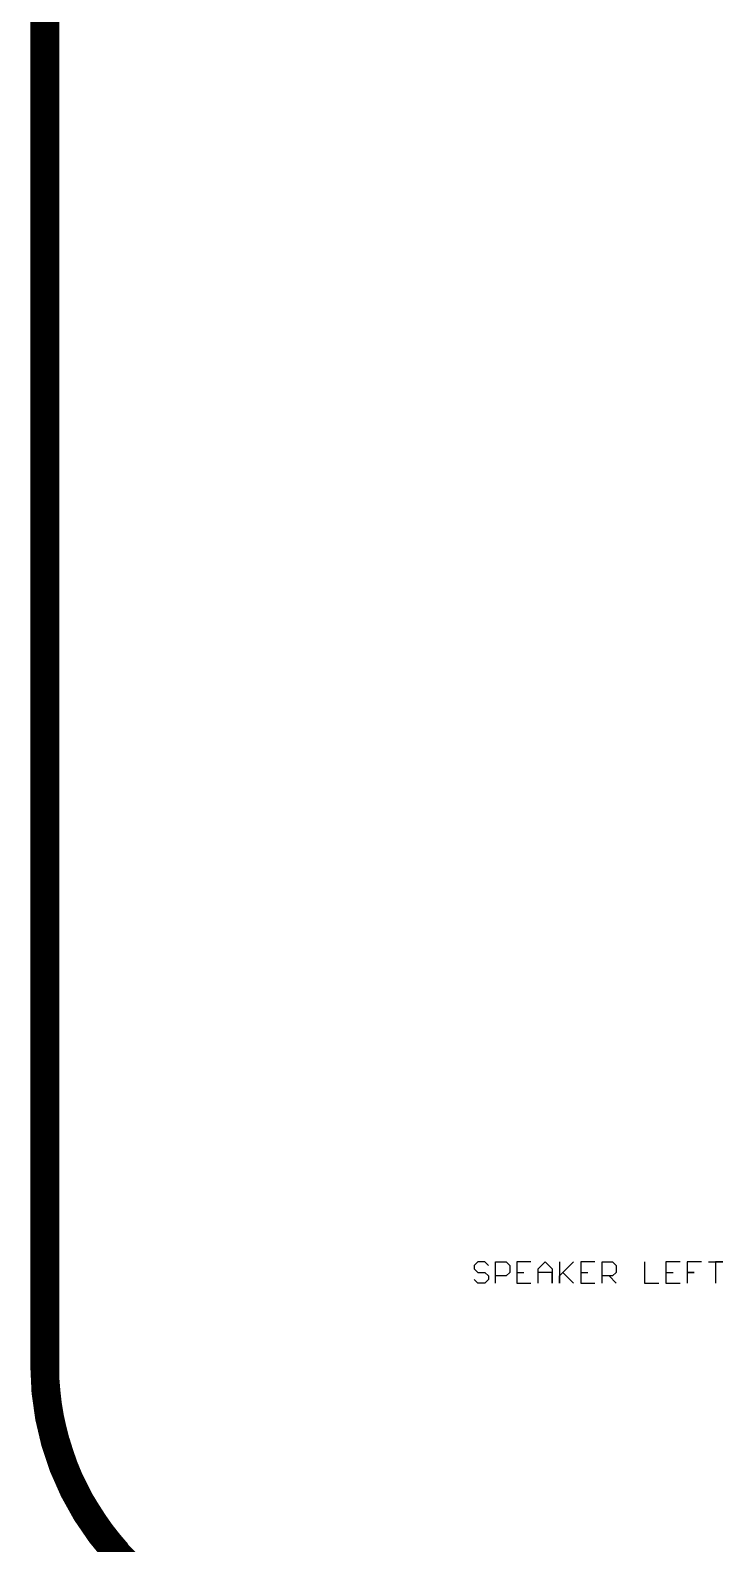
# Model space of a CAD drawing. Header units: millimetres. Extents: x 38 to 445, y 25 to 285.
# Drawn here: x 154.4 to 179.2, y 79.8 to 134 of the extents above; entities that cross this region are included whole.
import ezdxf

# ---------------------------------------------------------------- set-up
doc = ezdxf.new("R2010")
doc.units = ezdxf.units.MM
for name, color, linetype in [('InternalPlane1', 76, 'Continuous'), ('InternalPlane2', 16, 'Continuous'), ('Mechanical2', 216, 'Continuous'), ('Mechanical8', 56, 'Continuous')]:
    doc.layers.add(name, color=color, linetype=linetype)

msp = doc.modelspace()

# ---------------------------------------------------------------- linework, layer by layer
at = {"layer": 'InternalPlane1'}
for p, q in [((155.45, 86.2), (155.45, 196.2)), ((155.448, 86.18), (155.45, 86.2)), ((155.458, 85.762), (155.448, 86.18)), ((155.488, 85.324), (155.458, 85.762)), ((155.539, 84.889), (155.488, 85.324)), ((155.61, 84.456), (155.539, 84.889)), ((155.7, 84.027), (155.61, 84.456)), ((155.81, 83.602), (155.7, 84.027)), ((155.94, 83.184), (155.81, 83.602)), ((156.089, 82.771), (155.94, 83.184)), ((156.257, 82.366), (156.089, 82.771)), ((156.443, 81.969), (156.257, 82.366)), ((156.648, 81.581), (156.443, 81.969)), ((156.87, 81.203), (156.648, 81.581)), ((157.109, 80.836), (156.87, 81.203)), ((157.365, 80.48), (157.109, 80.836)), ((157.637, 80.136), (157.365, 80.48)), ((157.925, 79.805), (157.637, 80.136))]:
    msp.add_line(p, q, dxfattribs=at)
at = {"layer": 'InternalPlane1', "const_width": 1.016}
msp.add_lwpolyline([(154.94, 86.2), (154.94, 196.2)], dxfattribs=at)
at = {"layer": 'InternalPlane1', "const_width": 0.508}
msp.add_lwpolyline([(154.686, 86.2, 1), (155.194, 86.2, 1)], format="xyb", close=True, dxfattribs=at)
msp.add_lwpolyline([(154.686, 86.2, 1), (155.194, 86.2, 1)], format="xyb", close=True, dxfattribs=at)
at = {"layer": 'InternalPlane1', "const_width": 1.016}
msp.add_lwpolyline([(164.94, 76.2, -0.414214), (154.94, 86.2)], format="xyb", dxfattribs=at)
at = {"layer": 'InternalPlane2'}
for p, q in [((155.45, 86.2), (155.45, 196.2)), ((155.448, 86.18), (155.45, 86.2)), ((155.458, 85.762), (155.448, 86.18)), ((155.488, 85.324), (155.458, 85.762)), ((155.539, 84.889), (155.488, 85.324)), ((155.61, 84.456), (155.539, 84.889)), ((155.7, 84.027), (155.61, 84.456)), ((155.81, 83.602), (155.7, 84.027)), ((155.94, 83.184), (155.81, 83.602)), ((156.089, 82.771), (155.94, 83.184)), ((156.257, 82.366), (156.089, 82.771)), ((156.443, 81.969), (156.257, 82.366)), ((156.648, 81.581), (156.443, 81.969)), ((156.87, 81.203), (156.648, 81.581)), ((157.109, 80.836), (156.87, 81.203)), ((157.365, 80.48), (157.109, 80.836)), ((157.637, 80.136), (157.365, 80.48)), ((157.925, 79.805), (157.637, 80.136))]:
    msp.add_line(p, q, dxfattribs=at)
at = {"layer": 'InternalPlane2', "const_width": 1.016}
msp.add_lwpolyline([(154.94, 86.2), (154.94, 196.2)], dxfattribs=at)
at = {"layer": 'InternalPlane2', "const_width": 0.508}
msp.add_lwpolyline([(154.686, 86.2, 1), (155.194, 86.2, 1)], format="xyb", close=True, dxfattribs=at)
msp.add_lwpolyline([(154.686, 86.2, 1), (155.194, 86.2, 1)], format="xyb", close=True, dxfattribs=at)
at = {"layer": 'InternalPlane2', "const_width": 1.016}
msp.add_lwpolyline([(164.94, 76.2, -0.414214), (154.94, 86.2)], format="xyb", dxfattribs=at)
at = {"layer": 'Mechanical2', "const_width": 0.254}
msp.add_lwpolyline([(154.94, 86.2), (154.94, 196.2)], dxfattribs=at)
at = {"layer": 'Mechanical2', "const_width": 0.127}
msp.add_lwpolyline([(154.876, 86.2, 1), (155.004, 86.2, 1)], format="xyb", close=True, dxfattribs=at)
msp.add_lwpolyline([(154.876, 86.2, 1), (155.004, 86.2, 1)], format="xyb", close=True, dxfattribs=at)
at = {"layer": 'Mechanical2', "const_width": 0.254}
msp.add_lwpolyline([(164.94, 76.2, -0.414214), (154.94, 86.2)], format="xyb", dxfattribs=at)
at = {"layer": 'Mechanical8'}
for p, q in [((170.434, 89.916), (170.307, 89.789)), ((170.688, 89.916), (170.434, 89.916)), ((170.815, 89.789), (170.688, 89.916)), ((171.069, 89.154), (171.069, 89.916)), ((171.069, 89.916), (171.45, 89.916)), ((171.45, 89.916), (171.577, 89.789)), ((172.338, 89.916), (171.831, 89.916)), ((171.831, 89.916), (171.831, 89.154)), ((172.592, 89.662), (172.846, 89.916)), ((172.846, 89.916), (173.1, 89.662)), ((173.354, 89.916), (173.354, 89.154)), ((173.354, 89.408), (173.862, 89.916)), ((173.862, 89.916), (173.481, 89.535)), ((174.624, 89.916), (174.116, 89.916)), ((174.116, 89.916), (174.116, 89.154)), ((174.878, 89.154), (174.878, 89.916)), ((174.878, 89.916), (175.258, 89.916)), ((175.258, 89.916), (175.385, 89.789)), ((176.401, 89.916), (176.401, 89.154)), ((177.671, 89.916), (177.163, 89.916)), ((177.163, 89.916), (177.163, 89.154)), ((178.432, 89.916), (177.925, 89.916)), ((177.925, 89.916), (177.925, 89.535)), ((178.686, 89.916), (179.194, 89.916)), ((179.194, 89.916), (178.94, 89.916)), ((178.94, 89.916), (178.94, 89.154)), ((170.307, 89.789), (170.307, 89.662)), ((170.307, 89.662), (170.434, 89.535)), ((170.434, 89.535), (170.688, 89.535)), ((170.688, 89.535), (170.815, 89.408)), ((170.815, 89.408), (170.815, 89.281)), ((171.45, 89.408), (171.069, 89.408)), ((171.577, 89.535), (171.45, 89.408)), ((171.577, 89.789), (171.577, 89.535)), ((171.831, 89.535), (172.084, 89.535)), ((172.592, 89.154), (172.592, 89.662)), ((173.1, 89.535), (172.592, 89.535)), ((173.1, 89.662), (173.1, 89.154)), ((173.1, 89.154), (173.1, 89.535)), ((173.354, 89.154), (173.354, 89.408)), ((173.481, 89.535), (173.862, 89.154)), ((174.116, 89.535), (174.37, 89.535)), ((175.258, 89.408), (174.878, 89.408)), ((175.131, 89.408), (175.385, 89.154)), ((175.385, 89.535), (175.258, 89.408)), ((175.385, 89.789), (175.385, 89.535)), ((177.163, 89.535), (177.417, 89.535)), ((177.925, 89.535), (178.178, 89.535)), ((178.178, 89.535), (177.925, 89.535)), ((177.925, 89.535), (177.925, 89.154)), ((170.434, 89.154), (170.307, 89.281)), ((170.688, 89.154), (170.434, 89.154)), ((170.815, 89.281), (170.688, 89.154)), ((171.831, 89.154), (172.338, 89.154)), ((174.116, 89.154), (174.624, 89.154)), ((176.401, 89.154), (176.909, 89.154)), ((177.163, 89.154), (177.671, 89.154))]:
    msp.add_line(p, q, dxfattribs=at)

doc.saveas('drawing.dxf')
